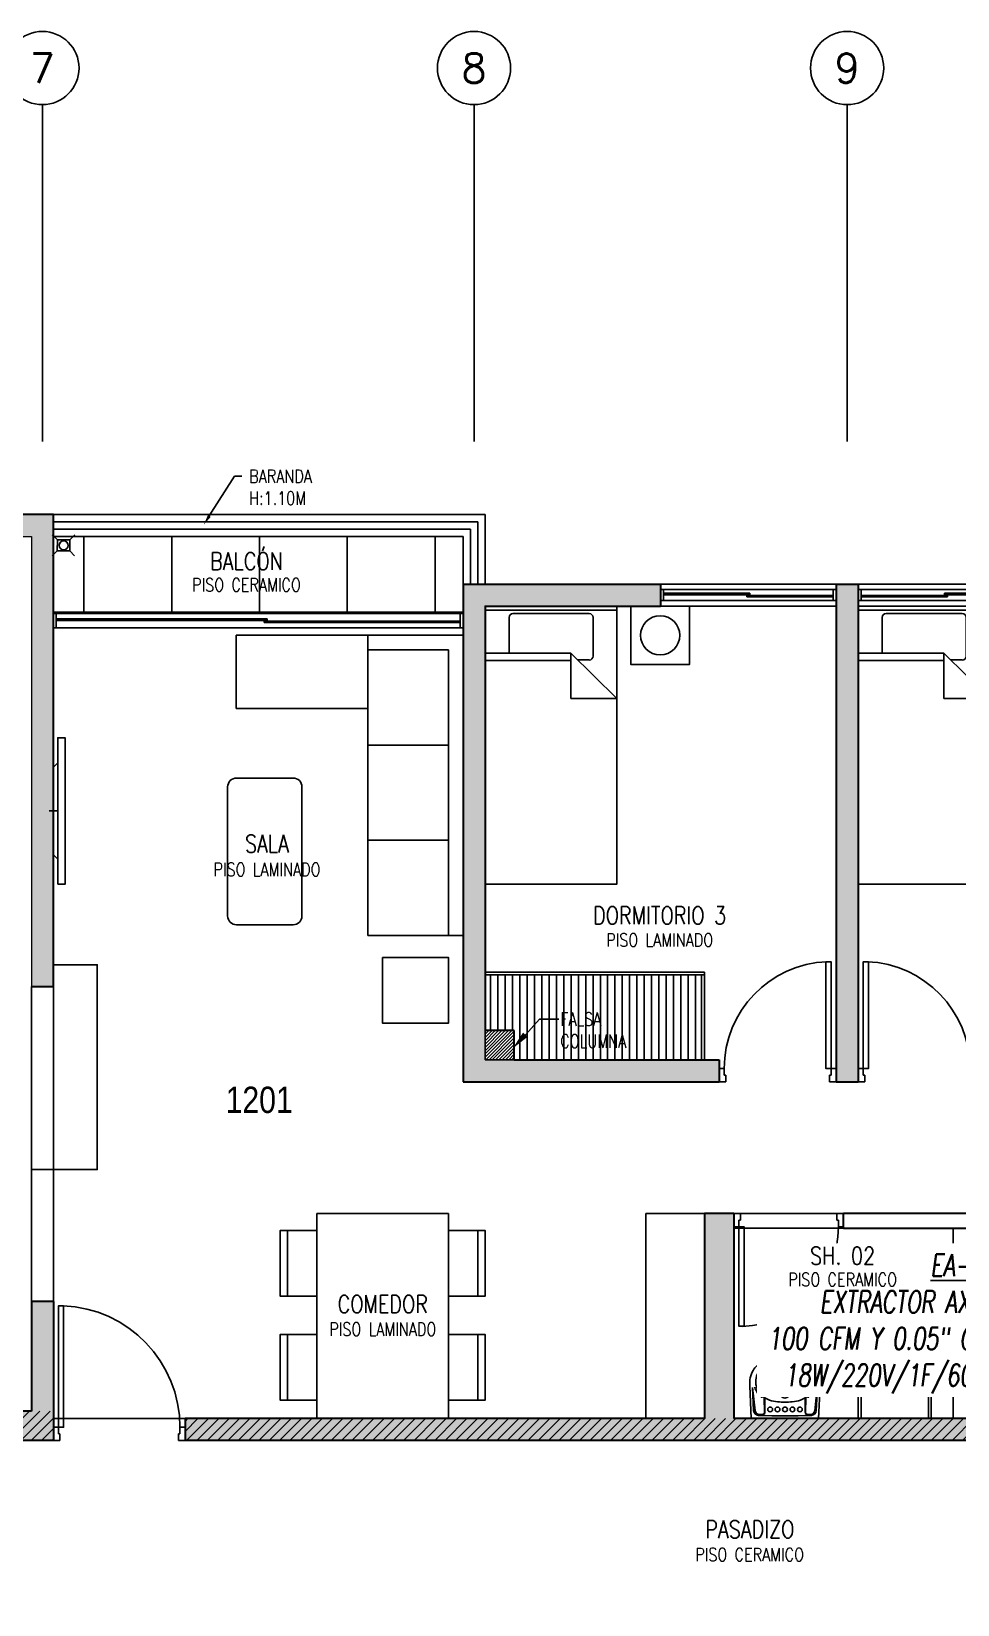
# Model space of a CAD drawing. Header units: millimetres. Extents: x 98 to 155, y -181 to 127.
# Drawn here: x 113.64 to 119.97, y -27 to -16.26 of the extents above; entities that cross this region are included whole.
import ezdxf
from ezdxf import colors
from ezdxf.entities.mleader import LeaderData, LeaderLine
from ezdxf.enums import TextEntityAlignment as Align
from ezdxf.math import Vec2, Vec3

# ---------------------------------------------------------------- set-up
doc = ezdxf.new("R2010")
doc.units = ezdxf.units.MM
doc.header["$LTSCALE"] = 15
for name, pattern in [('HIDDEN2', [0.1875, 0.125, -0.0625]), ('PHANTOM', [63.5, 31.75, -6.35, 6.35, -6.35, 6.35, -6.35]), ('PHANTOM2', [1.25, 0.625, -0.125, 0.125, -0.125, 0.125, -0.125]), ('X-REF_DP_Arquitectura$0$HIDDEN', [0.375, 0.25, -0.125])]:
    doc.linetypes.add(name, pattern=pattern)
doc.layers.get('0').update_dxf_attribs({"color": 250})
for name, color, linetype in [('A-BARANDAS', 250, 'Continuous'), ('A-EJES', 250, 'PHANTOM'), ('A-HATCH', 250, 'Continuous'), ('A-MOBILIARIO', 250, 'Continuous'), ('A-MURO BAJO', 250, 'Continuous'), ('A-NUMERACIONDEP', 251, 'Continuous'), ('A-PROYECCIONES INT.', 250, 'HIDDEN2'), ('A-SANITARIOS', 250, 'Continuous'), ('A-TEXTO-ACABADO PISO', 250, 'Continuous'), ('A_30_DispositivosSanit', 250, 'Continuous'), ('A_50_TextoAmbiente', 252, 'Continuous'), ('A_50_TextoIndicaciones', 250, 'Continuous'), ('A_50_Vigas', 250, 'X-REF_DP_Arquitectura$0$HIDDEN'), ('A_60_HatchEstructuras', 250, 'Continuous'), ('DLP_MOBILIARIO FIJO', 250, 'Continuous'), ('L6 Linea fina', 141, 'Continuous'), ('MURO CF 60', 250, 'Continuous')]:
    doc.layers.add(name, color=color, linetype=linetype)
doc.layers.add('A-MUROS', color=252, linetype='Continuous', lineweight=30)
doc.layers.add('A_20_Estructuras', color=250, linetype='Continuous', lineweight=18)
doc.styles.add('JNV ING', font='romans.shx', dxfattribs={"width": 0.7, "oblique": 8, "height": 0.15})
doc.styles.add('R80', font='ARIALN.TTF', dxfattribs={"height": 2.03})
doc.styles.add('ROMANS', font='romans.shx', dxfattribs={"width": 0.8})
doc.styles.add('TXT_COTAS', font='romans.shx', dxfattribs={"width": 0.8})
pattern_1 = [(45, (128.671876, -2.083635), (-0.03535534, 0.03535534), [])]

# ---------------------------------------------------------------- blocks, each defined once
blk = doc.blocks.new('EF-P112')
at = {"layer": 'A_60_HatchEstructuras'}
h = blk.add_hatch(color=256, dxfattribs=at)
h.dxf.hatch_style = 1
h.paths.add_polyline_path([(-36.55, -5.375), (-36.7, -5.375), (-36.7, -6.125), (-38.2, -6.125), (-38.2, -0.06), (-38.35, -0.06), (-38.35, -5.25), (-40, -5.25), (-40, -5.95), (-39.85, -5.95), (-39.85, -5.45), (-38.35, -5.45), (-38.35, -6.325), (-36.55, -6.325)])
h.paths.add_polyline_path([(-36.55, 0), (-36.85, 0), (-36.85, -0.15), (-36.7, -0.15), (-36.7, -3.225), (-36.55, -3.225)])
h.paths.add_polyline_path([(-39.85, -0.15), (-39.7, -0.15), (-39.7, 0), (-40, 0), (-40, -3.5), (-39.85, -3.5)])
h = blk.add_hatch(color=256, dxfattribs=at)
h.dxf.hatch_style = 1
h.paths.add_polyline_path([(-33.6, -0.625), (-32.4, -0.625), (-32.4, -0.475), (-33.75, -0.475), (-33.75, -3.875), (-32, -3.875), (-32, -3.725), (-33.6, -3.725)])
h.paths.add_polyline_path([(-31.05, -0.475), (-31.2, -0.475), (-31.2, -3.875), (-31.05, -3.875)])
h.paths.add_polyline_path([(-28.5, -0.475), (-29.85, -0.475), (-29.85, -0.625), (-28.65, -0.625), (-28.65, -3.725), (-30.25, -3.725), (-30.25, -3.875), (-28.5, -3.875)])
h = blk.add_hatch(color=256, dxfattribs=at)
h.dxf.hatch_style = 1
h.paths.add_polyline_path([(-26.25, -4.925), (-25.825, -4.925), (-25.825, -4.775), (-28.1, -4.775), (-28.1, -4.925), (-26.45, -4.925), (-26.45, -6.175), (-28.85, -6.175), (-28.85, -4.775), (-29, -4.775), (-29, -6.175), (-31.9, -6.175), (-31.9, -4.775), (-32.1, -4.775), (-32.1, -6.175), (-35.65, -6.175), (-35.65, -6.325), (-26.25, -6.325)])
h.paths.add_polyline_path([(-25.65, -7.525), (-35.65, -7.525), (-35.65, -7.675), (-32.1, -7.675), (-32.1, -9.075), (-31.9, -9.075), (-31.9, -7.675), (-28.55, -7.675), (-28.55, -9.075), (-28.4, -9.075), (-28.4, -7.675), (-25.85, -7.675), (-25.85, -8.925), (-27.65, -8.925), (-27.65, -9.075), (-25.65, -9.075)])
at = {"layer": 'A_20_Estructuras'}
for points in [[(-36.55, -5.375), (-36.7, -5.375), (-36.7, -6.125), (-38.2, -6.125), (-38.2, -0.06), (-38.35, -0.06), (-38.35, -5.25), (-40, -5.25), (-40, -5.95), (-39.85, -5.95), (-39.85, -5.45), (-38.35, -5.45), (-38.35, -6.325), (-36.55, -6.325)], [(-36.55, 0), (-36.85, 0), (-36.85, -0.15), (-36.7, -0.15), (-36.7, -3.225), (-36.55, -3.225)], [(-33.6, -0.625), (-32.4, -0.625), (-32.4, -0.475), (-33.75, -0.475), (-33.75, -3.875), (-32, -3.875), (-32, -3.725), (-33.6, -3.725)], [(-31.05, -0.475), (-31.2, -0.475), (-31.2, -3.875), (-31.05, -3.875)], [(-26.25, -4.925), (-25.825, -4.925), (-25.825, -4.775), (-28.1, -4.775), (-28.1, -4.925), (-26.45, -4.925), (-26.45, -6.175), (-28.85, -6.175), (-28.85, -4.775), (-29, -4.775), (-29, -6.175), (-31.9, -6.175), (-31.9, -4.775), (-32.1, -4.775), (-32.1, -6.175), (-35.65, -6.175), (-35.65, -6.325), (-26.25, -6.325)]]:
    blk.add_lwpolyline(points, close=True, dxfattribs=at)
at = {"layer": 'A_50_Vigas'}
for p, q in [((-32.4, -0.475), (-31.2, -0.475)), ((-31.05, -0.475), (-29.85, -0.475))]:
    blk.add_line(p, q, dxfattribs=at)
for points in [[(-33.6, -0.475), (-33.6, 0), (-36.55, 0)], [(-36.7, -5.375), (-36.7, -3.225)], [(-36.55, -5.375), (-36.55, -3.225)], [(-35.65, -6.175), (-36.55, -6.175)]]:
    blk.add_lwpolyline(points, dxfattribs=at)
blk = doc.blocks.new('1 PLAZA')
for p, q in [((-0.286, -0.322), (-0.286, -0.078)), ((-0.259, -0.051), (0.262, -0.051)), ((0.289, -0.078), (0.289, -0.342)), ((-0.45, -0.322), (0.136, -0.322)), ((0.45, -0.632), (0.136, -0.322)), ((0.136, -0.322), (0.136, -0.632)), ((0.136, -0.371), (-0.45, -0.371)), ((0.262, -0.368), (0.183, -0.368)), ((0.136, -0.632), (0.45, -0.632))]:
    blk.add_line(p, q)
at = {"extrusion": (4.49068e-08, -3.60286e-08, 1), "elevation": 0}
blk.add_lwpolyline([(-0.45, -0.029), (0.45, -0.029), (0.45, 0), (-0.45, 0)], close=True, dxfattribs=at)
blk.add_lwpolyline([(-0.45, -1.9), (-0.45, -0.029), (0.45, -0.029), (0.45, -1.9)], close=True)
for centre, start, end in [((-0.259, -0.078), 90, 180), ((0.262, -0.078), 0, 90), ((0.262, -0.342), 270, 0)]:
    blk.add_arc(centre, 0.0267, start, end)
blk = doc.blocks.new('SIFON JET_PLANTA')
for p, q in [((-0.215, 0.218, 0), (-0.44, 0.19, 0)), ((-0.215, -0.23, 0), (-0.215, 0.23, 0)), ((-0.209, 0.244, 0), (-0.192, 0.227, 0)), ((-0.195, 0.25, 0), (0, 0.25, 0)), ((-0.195, -0.22, 0), (-0.195, 0.22, 0)), ((-0.185, 0.23, 0), (0, 0.23, 0)), ((0, 0.25, 0), (0, -0.25, 0)), ((-0.265, 0.072, 0), (-0.265, 0.103, 0)), ((-0.255, -0.056, 0), (-0.255, 0.056, 0)), ((-0.265, -0.103, 0), (-0.265, -0.072, 0)), ((-0.215, -0.218, 0), (-0.44, -0.19, 0)), ((-0.209, -0.244, 0), (-0.192, -0.227, 0)), ((0, -0.25, 0), (-0.195, -0.25, 0)), ((0, -0.23, 0), (-0.185, -0.23, 0))]:
    blk.add_line(p, q)
at = {"extrusion": (-2.64698e-23, 6.61744e-24, -1)}
for p, q in [((-0.432, 0.191, 0), (-0.215, 0.218, 0)), ((-0.215, 0.232, 0), (-0.214, 0.236, 0)), ((-0.215, 0.228, 0), (-0.215, 0.232, 0)), ((-0.215, 0.223, 0), (-0.215, 0.228, 0)), ((-0.215, 0.218, 0), (-0.215, 0.223, 0)), ((-0.214, 0.236, 0), (-0.213, 0.239, 0)), ((-0.213, 0.239, 0), (-0.211, 0.242, 0)), ((-0.211, 0.242, 0), (-0.209, 0.244, 0)), ((-0.209, 0.244, 0), (-0.208, 0.245, 0)), ((-0.208, 0.245, 0), (-0.205, 0.247, 0)), ((-0.205, 0.247, 0), (-0.201, 0.249, 0)), ((-0.201, 0.249, 0), (-0.195, 0.25, 0)), ((-0.195, 0.25, 0), (-0.195, 0.25, 0)), ((-0.195, 0.25, 0), (-0.161, 0.25, 0)), ((-0.161, 0.25, 0), (-0.097, 0.25, 0)), ((-0.097, 0.25, 0), (-0.032, 0.25, 0)), ((-0.032, 0.25, 0), (0, 0.25, 0)), ((0, 0.25, 0), (0, -0.25, 0)), ((-0.65, 0.102, 0), (-0.645, 0.108, 0)), ((-0.645, 0.108, 0), (-0.639, 0.115, 0)), ((-0.639, 0.115, 0), (-0.633, 0.121, 0)), ((-0.633, 0.121, 0), (-0.63, 0.123, 0)), ((-0.63, 0.123, 0), (-0.625, 0.128, 0)), ((-0.625, 0.128, 0), (-0.621, 0.131, 0)), ((-0.621, 0.131, 0), (-0.617, 0.134, 0)), ((-0.617, 0.134, 0), (-0.611, 0.139, 0)), ((-0.611, 0.139, 0), (-0.606, 0.142, 0)), ((-0.606, 0.142, 0), (-0.6, 0.146, 0)), ((-0.6, 0.146, 0), (-0.596, 0.148, 0)), ((-0.596, 0.148, 0), (-0.591, 0.152, 0)), ((-0.591, 0.152, 0), (-0.586, 0.154, 0)), ((-0.586, 0.154, 0), (-0.579, 0.158, 0)), ((-0.579, 0.158, 0), (-0.569, 0.163, 0)), ((-0.569, 0.163, 0), (-0.552, 0.17, 0)), ((-0.552, 0.17, 0), (-0.546, 0.172, 0)), ((-0.546, 0.172, 0), (-0.538, 0.175, 0)), ((-0.538, 0.175, 0), (-0.535, 0.176, 0)), ((-0.535, 0.176, 0), (-0.526, 0.178, 0)), ((-0.526, 0.178, 0), (-0.522, 0.18, 0)), ((-0.522, 0.18, 0), (-0.515, 0.181, 0)), ((-0.515, 0.181, 0), (-0.508, 0.183, 0)), ((-0.508, 0.183, 0), (-0.502, 0.184, 0)), ((-0.502, 0.184, 0), (-0.486, 0.187, 0)), ((-0.486, 0.187, 0), (-0.476, 0.188, 0)), ((-0.476, 0.188, 0), (-0.473, 0.188, 0)), ((-0.473, 0.188, 0), (-0.464, 0.189, 0)), ((-0.464, 0.189, 0), (-0.455, 0.19, 0)), ((-0.455, 0.19, 0), (-0.449, 0.19, 0)), ((-0.449, 0.19, 0), (-0.44, 0.19, 0)), ((-0.44, 0.19, 0), (-0.432, 0.191, 0)), ((-0.69, 0.01, 0), (-0.689, 0.014, 0)), ((-0.69, 0.004, 0), (-0.69, 0.01, 0)), ((-0.69, 0, 0), (-0.69, 0.004, 0)), ((-0.689, 0.019, 0), (-0.688, 0.024, 0)), ((-0.689, 0.014, 0), (-0.689, 0.019, 0)), ((-0.688, 0.024, 0), (-0.687, 0.028, 0)), ((-0.688, 0.024, 0), (-0.688, 0.024, 0)), ((-0.687, 0.031, 0), (-0.685, 0.036, 0)), ((-0.687, 0.028, 0), (-0.687, 0.031, 0)), ((-0.685, 0.036, 0), (-0.684, 0.042, 0)), ((-0.685, 0.036, 0), (-0.685, 0.036, 0)), ((-0.684, 0.042, 0), (-0.682, 0.048, 0)), ((-0.684, 0.042, 0), (-0.684, 0.042, 0)), ((-0.682, 0.048, 0), (-0.68, 0.052, 0)), ((-0.68, 0.052, 0), (-0.679, 0.055, 0)), ((-0.679, 0.055, 0), (-0.678, 0.058, 0)), ((-0.678, 0.058, 0), (-0.674, 0.066, 0)), ((-0.674, 0.066, 0), (-0.672, 0.07, 0)), ((-0.674, 0.066, 0), (-0.674, 0.066, 0)), ((-0.672, 0.07, 0), (-0.671, 0.073, 0)), ((-0.671, 0.073, 0), (-0.669, 0.076, 0)), ((-0.669, 0.076, 0), (-0.667, 0.078, 0)), ((-0.667, 0.078, 0), (-0.665, 0.082, 0)), ((-0.665, 0.082, 0), (-0.663, 0.085, 0)), ((-0.663, 0.085, 0), (-0.661, 0.088, 0)), ((-0.661, 0.088, 0), (-0.657, 0.094, 0)), ((-0.657, 0.094, 0), (-0.653, 0.098, 0)), ((-0.657, 0.094, 0), (-0.657, 0.094, 0)), ((-0.653, 0.098, 0), (-0.65, 0.102, 0)), ((-0.653, 0.098, 0), (-0.653, 0.098, 0)), ((-0.69, -0.007, 0), (-0.69, 0, 0)), ((-0.69, -0.011, 0), (-0.69, -0.007, 0)), ((-0.689, -0.016, 0), (-0.69, -0.011, 0)), ((-0.688, -0.023, 0), (-0.689, -0.016, 0)), ((-0.688, -0.026, 0), (-0.688, -0.023, 0)), ((-0.687, -0.03, 0), (-0.688, -0.026, 0)), ((-0.686, -0.032, 0), (-0.687, -0.03, 0)), ((-0.685, -0.036, 0), (-0.686, -0.032, 0)), ((-0.684, -0.042, 0), (-0.685, -0.036, 0)), ((-0.683, -0.046, 0), (-0.684, -0.042, 0)), ((-0.681, -0.049, 0), (-0.683, -0.046, 0)), ((-0.68, -0.052, 0), (-0.681, -0.049, 0)), ((-0.679, -0.055, 0), (-0.68, -0.052, 0)), ((-0.678, -0.058, 0), (-0.679, -0.055, 0)), ((-0.677, -0.06, 0), (-0.678, -0.058, 0)), ((-0.675, -0.064, 0), (-0.677, -0.06, 0)), ((-0.672, -0.07, 0), (-0.675, -0.064, 0)), ((-0.671, -0.073, 0), (-0.672, -0.07, 0)), ((-0.668, -0.077, 0), (-0.671, -0.073, 0)), ((-0.665, -0.083, 0), (-0.668, -0.077, 0)), ((-0.662, -0.086, 0), (-0.665, -0.083, 0)), ((-0.66, -0.09, 0), (-0.662, -0.086, 0)), ((-0.655, -0.096, 0), (-0.66, -0.09, 0)), ((-0.649, -0.103, 0), (-0.655, -0.096, 0)), ((-0.646, -0.107, 0), (-0.649, -0.103, 0)), ((-0.64, -0.114, 0), (-0.646, -0.107, 0)), ((-0.638, -0.116, 0), (-0.64, -0.114, 0)), ((-0.635, -0.119, 0), (-0.638, -0.116, 0)), ((-0.634, -0.12, 0), (-0.635, -0.119, 0)), ((-0.635, -0.119, 0), (-0.635, -0.119, 0)), ((-0.632, -0.122, 0), (-0.634, -0.12, 0)), ((-0.63, -0.123, 0), (-0.632, -0.122, 0)), ((-0.632, -0.122, 0), (-0.632, -0.122, 0)), ((-0.629, -0.124, 0), (-0.63, -0.123, 0)), ((-0.628, -0.125, 0), (-0.629, -0.124, 0)), ((-0.626, -0.127, 0), (-0.628, -0.125, 0)), ((-0.625, -0.128, 0), (-0.626, -0.127, 0)), ((-0.623, -0.129, 0), (-0.625, -0.128, 0)), ((-0.625, -0.128, 0), (-0.625, -0.128, 0)), ((-0.622, -0.13, 0), (-0.623, -0.129, 0)), ((-0.621, -0.131, 0), (-0.622, -0.13, 0)), ((-0.62, -0.132, 0), (-0.621, -0.131, 0)), ((-0.619, -0.132, 0), (-0.62, -0.132, 0)), ((-0.618, -0.133, 0), (-0.619, -0.132, 0)), ((-0.617, -0.134, 0), (-0.618, -0.133, 0)), ((-0.615, -0.135, 0), (-0.617, -0.134, 0)), ((-0.614, -0.136, 0), (-0.615, -0.135, 0)), ((-0.612, -0.138, 0), (-0.614, -0.136, 0)), ((-0.609, -0.14, 0), (-0.612, -0.138, 0)), ((-0.607, -0.141, 0), (-0.609, -0.14, 0)), ((-0.606, -0.142, 0), (-0.607, -0.141, 0)), ((-0.604, -0.143, 0), (-0.606, -0.142, 0)), ((-0.602, -0.145, 0), (-0.604, -0.143, 0)), ((-0.6, -0.146, 0), (-0.602, -0.145, 0)), ((-0.599, -0.147, 0), (-0.6, -0.146, 0)), ((-0.596, -0.148, 0), (-0.599, -0.147, 0)), ((-0.595, -0.149, 0), (-0.596, -0.148, 0)), ((-0.594, -0.15, 0), (-0.595, -0.149, 0)), ((-0.592, -0.151, 0), (-0.594, -0.15, 0)), ((-0.59, -0.152, 0), (-0.592, -0.151, 0)), ((-0.587, -0.154, 0), (-0.59, -0.152, 0)), ((-0.583, -0.156, 0), (-0.587, -0.154, 0)), ((-0.578, -0.159, 0), (-0.583, -0.156, 0)), ((-0.576, -0.16, 0), (-0.578, -0.159, 0)), ((-0.574, -0.161, 0), (-0.576, -0.16, 0)), ((-0.57, -0.163, 0), (-0.574, -0.161, 0)), ((-0.568, -0.164, 0), (-0.57, -0.163, 0)), ((-0.566, -0.164, 0), (-0.568, -0.164, 0)), ((-0.564, -0.165, 0), (-0.566, -0.164, 0)), ((-0.561, -0.166, 0), (-0.564, -0.165, 0)), ((-0.56, -0.167, 0), (-0.561, -0.166, 0)), ((-0.557, -0.168, 0), (-0.56, -0.167, 0)), ((-0.554, -0.169, 0), (-0.557, -0.168, 0)), ((-0.551, -0.171, 0), (-0.554, -0.169, 0)), ((-0.549, -0.171, 0), (-0.551, -0.171, 0)), ((-0.546, -0.172, 0), (-0.549, -0.171, 0)), ((-0.545, -0.173, 0), (-0.546, -0.172, 0)), ((-0.543, -0.173, 0), (-0.545, -0.173, 0)), ((-0.541, -0.174, 0), (-0.543, -0.173, 0)), ((-0.538, -0.175, 0), (-0.541, -0.174, 0)), ((-0.535, -0.176, 0), (-0.538, -0.175, 0)), ((-0.538, -0.175, 0), (-0.538, -0.175, 0)), ((-0.532, -0.177, 0), (-0.535, -0.176, 0)), ((-0.53, -0.178, 0), (-0.532, -0.177, 0)), ((-0.527, -0.178, 0), (-0.53, -0.178, 0)), ((-0.524, -0.179, 0), (-0.527, -0.178, 0)), ((-0.527, -0.178, 0), (-0.527, -0.178, 0)), ((-0.522, -0.18, 0), (-0.524, -0.179, 0)), ((-0.518, -0.181, 0), (-0.522, -0.18, 0)), ((-0.515, -0.181, 0), (-0.518, -0.181, 0)), ((-0.512, -0.182, 0), (-0.515, -0.181, 0)), ((-0.509, -0.183, 0), (-0.512, -0.182, 0)), ((-0.507, -0.183, 0), (-0.509, -0.183, 0)), ((-0.502, -0.184, 0), (-0.507, -0.183, 0)), ((-0.497, -0.185, 0), (-0.502, -0.184, 0)), ((-0.495, -0.185, 0), (-0.497, -0.185, 0)), ((-0.497, -0.185, 0), (-0.497, -0.185, 0)), ((-0.494, -0.186, 0), (-0.495, -0.185, 0)), ((-0.492, -0.186, 0), (-0.494, -0.186, 0)), ((-0.488, -0.186, 0), (-0.492, -0.186, 0)), ((-0.486, -0.187, 0), (-0.488, -0.186, 0)), ((-0.482, -0.187, 0), (-0.486, -0.187, 0)), ((-0.481, -0.187, 0), (-0.482, -0.187, 0)), ((-0.478, -0.188, 0), (-0.481, -0.187, 0)), ((-0.476, -0.188, 0), (-0.478, -0.188, 0)), ((-0.473, -0.188, 0), (-0.476, -0.188, 0)), ((-0.469, -0.189, 0), (-0.473, -0.188, 0)), ((-0.465, -0.189, 0), (-0.469, -0.189, 0)), ((-0.464, -0.189, 0), (-0.465, -0.189, 0)), ((-0.465, -0.189, 0), (-0.465, -0.189, 0)), ((-0.462, -0.189, 0), (-0.464, -0.189, 0)), ((-0.459, -0.189, 0), (-0.462, -0.189, 0)), ((-0.457, -0.19, 0), (-0.459, -0.189, 0)), ((-0.455, -0.19, 0), (-0.457, -0.19, 0)), ((-0.452, -0.19, 0), (-0.455, -0.19, 0)), ((-0.449, -0.19, 0), (-0.452, -0.19, 0)), ((-0.447, -0.19, 0), (-0.449, -0.19, 0)), ((-0.443, -0.19, 0), (-0.447, -0.19, 0)), ((-0.44, -0.19, 0), (-0.443, -0.19, 0)), ((-0.215, -0.218, 0), (-0.44, -0.19, 0)), ((-0.215, -0.227, 0), (-0.215, -0.218, 0)), ((-0.215, -0.23, 0), (-0.215, -0.227, 0)), ((-0.215, -0.233, 0), (-0.215, -0.23, 0)), ((-0.214, -0.237, 0), (-0.215, -0.233, 0)), ((-0.213, -0.239, 0), (-0.214, -0.237, 0)), ((-0.214, -0.237, 0), (-0.214, -0.237, 0)), ((-0.211, -0.242, 0), (-0.213, -0.239, 0)), ((-0.213, -0.239, 0), (-0.213, -0.239, 0)), ((-0.209, -0.244, 0), (-0.211, -0.242, 0)), ((-0.211, -0.242, 0), (-0.211, -0.242, 0)), ((-0.211, -0.242, 0), (-0.211, -0.242, 0)), ((-0.207, -0.246, 0), (-0.209, -0.244, 0)), ((-0.209, -0.244, 0), (-0.209, -0.244, 0)), ((-0.209, -0.244, 0), (-0.209, -0.244, 0)), ((-0.203, -0.248, 0), (-0.207, -0.246, 0)), ((-0.207, -0.246, 0), (-0.207, -0.246, 0)), ((-0.2, -0.249, 0), (-0.203, -0.248, 0)), ((-0.203, -0.248, 0), (-0.203, -0.248, 0)), ((-0.195, -0.25, 0), (-0.2, -0.249, 0)), ((0, -0.25, 0), (-0.195, -0.25, 0))]:
    blk.add_line(p, q, dxfattribs=at)
at = {"elevation": 0}
for points in [[(-0.265, 0.103, 0.0362), (-0.284, 0.12, 0.08725), (-0.353, 0.156, 0.077598), (-0.44, 0.17, 0.077598), (-0.527, 0.156, 0.08725), (-0.596, 0.12, 0.105601), (-0.644, 0.063, 0.12364), (-0.66, 0, 0.12364), (-0.644, -0.063, 0.105601), (-0.596, -0.12, 0.08725), (-0.527, -0.156, 0.077598), (-0.44, -0.17, 0.077598)], [(-0.255, 0.056, 0.100268), (-0.297, 0.104, 0.08725), (-0.36, 0.137, 0.077598), (-0.44, 0.15, 0.077598), (-0.52, 0.137, 0.08725), (-0.583, 0.104, 0.105601), (-0.627, 0.053, 0.12364), (-0.64, 0, 0.12364), (-0.627, -0.053, 0.105601), (-0.583, -0.104, 0.08725), (-0.52, -0.137, 0.077598), (-0.44, -0.15, 0.077598)], [(-0.44, -0.15, 0.077598), (-0.36, -0.137, 0.08725), (-0.297, -0.104, 0.100268), (-0.255, -0.056, 0.12364)], [(-0.44, -0.17, 0.077598), (-0.353, -0.156, 0.08725), (-0.284, -0.12, 0.0362), (-0.265, -0.103, 0.12364)]]:
    blk.add_lwpolyline(points, format="xyb", dxfattribs=at)
for centre, radius, start, end in [((-0.195, 0.23, 0), 0.02, 90, 180), ((-0.185, 0.22, 0), 0.01, 90, 180), ((-0.494, -0.027, 0), 0.203, 127.2348, 151.4088), ((-0.461, -0.07, 0), 0.257, 107.4741, 127.2348), ((-0.44, -0.138, 0), 0.328, 90, 107.4741), ((-0.544, 0, 0), 0.146, 151.4088, 180), ((-0.544, 0, 0), 0.146, 180, 208.5912), ((-0.494, 0.027, 0), 0.203, 208.5912, 232.7652), ((-0.461, 0.07, 0), 0.257, 232.7652, 252.5259), ((-0.44, 0.138, 0), 0.328, 252.5259, 270), ((-0.195, -0.23, 0), 0.02, 180, 270), ((-0.185, -0.22, 0), 0.01, 180, 270)]:
    blk.add_arc(centre, radius, start, end)
blk = doc.blocks.new('A$C72FD42DB')
for p, q in [((0.325, 1.4, 0), (1.225, 1.4, 0)), ((0.325, 0), (0.325, 1.4, 0)), ((1.225, 0), (1.225, 1.4, 0)), ((0.325, 0), (1.225, 0))]:
    blk.add_line(p, q)
for points in [[(0.325, 1.285), (0.075, 1.285), (0.075, 0.835), (0.325, 0.835)], [(0.125, 1.285), (0.125, 0.835)], [(1.225, 1.285), (1.475, 1.285), (1.475, 0.835), (1.225, 0.835)], [(1.425, 1.285), (1.425, 0.835)], [(0.325, 0.125), (0.075, 0.125), (0.075, 0.575), (0.325, 0.575)], [(0.125, 0.125), (0.125, 0.575)], [(1.225, 0.125), (1.475, 0.125), (1.475, 0.575), (1.225, 0.575)], [(1.425, 0.125), (1.425, 0.575)]]:
    blk.add_lwpolyline(points)
blk = doc.blocks.new('A$C4BFA03A9')
for points in [[(0.06, -0.5), (0.11, -0.5), (0.11, 0.5), (0.06, 0.5)], [(0.03, -0.3), (0.06, -0.33), (0.06, 0.33), (0.03, 0.3)]]:
    blk.add_lwpolyline(points, close=True)
at = {"layer": 'A-PROYECCIONES INT.', "ltscale": 0.15}
blk.add_line((0.06, 0), (0, 0), dxfattribs=at)
blk = doc.blocks.new('VELADOR')
blk.add_lwpolyline([(0, 0.4), (0, 0), (0.4, 0), (0.4, 0.4)], close=True)
blk.add_circle((0.2, 0.2), 0.134)
blk = doc.blocks.new('*U144')
for p, q in [((0.01, 0.755), (0.01, 0.8)), ((0.055, 0.755), (0.01, 0.755)), ((0.1, 0.765), (0.055, 0.765)), ((0.055, 0.755), (0.055, 0.765)), ((0.1, 0.765), (0.1, 0.8)), ((0.055, 0.045), (0.01, 0.045)), ((0.01, 0.045), (0.01, 0)), ((0.055, 0.045), (0.055, 0.035)), ((0.1, 0.035), (0.055, 0.035)), ((0.1, 0.035), (0.1, 0))]:
    blk.add_line(p, q)
blk.add_lwpolyline([(0.83, 0.07), (0.83, 0.035), (0.1, 0.035), (0.1, 0.07)], close=True)
at = {"linetype": 'HIDDEN2'}
blk.add_arc((0.1, 0.034), 0.731, 2.2301, 89.9672, dxfattribs=at)
blk = doc.blocks.new('VP.120')
at = {"layer": 'A-MURO BAJO'}
for p, q in [((0, 0), (1.2, 0)), ((0, -0.15), (1.2, -0.15))]:
    blk.add_line(p, q, dxfattribs=at)
at = {"layer": 'DLP_MOBILIARIO FIJO', "color": 251}
for p, q in [((0.02, -0.038), (1.18, -0.038)), ((1.18, -0.113), (0.02, -0.113))]:
    blk.add_line(p, q, dxfattribs=at)
at = {"layer": 'DLP_MOBILIARIO FIJO', "color": 6}
for points in [[(0, -0.113), (0.02, -0.113), (0.02, -0.038), (0, -0.038)], [(1.2, -0.113), (1.18, -0.113), (1.18, -0.038), (1.2, -0.038)]]:
    blk.add_lwpolyline(points, close=True, dxfattribs=at)
at = {"layer": 'DLP_MOBILIARIO FIJO', "elevation": 0}
for points in [[(0.61, -0.063), (0.02, -0.063), (0.02, -0.073), (0.61, -0.073)], [(0.59, -0.088), (1.18, -0.088), (1.18, -0.078), (0.59, -0.078)]]:
    blk.add_lwpolyline(points, close=True, dxfattribs=at)
blk = doc.blocks.new('*U146')
for p, q in [((0.01, 0.705), (0.01, 0.75)), ((0.055, 0.705), (0.01, 0.705)), ((0.1, 0.715), (0.055, 0.715)), ((0.055, 0.705), (0.055, 0.715)), ((0.1, 0.715), (0.1, 0.75)), ((0.055, 0.045), (0.01, 0.045)), ((0.01, 0.045), (0.01, 0)), ((0.055, 0.045), (0.055, 0.035)), ((0.1, 0.035), (0.055, 0.035)), ((0.1, 0.035), (0.1, 0))]:
    blk.add_line(p, q)
blk.add_lwpolyline([(0.78, 0.07), (0.78, 0.035), (0.1, 0.035), (0.1, 0.07)], close=True)
at = {"linetype": 'HIDDEN2'}
blk.add_arc((0.1, 0.034), 0.681, 2.2301, 89.9672, dxfattribs=at)
blk = doc.blocks.new('BOWL-ITALGRIF_VARADERO_01')
for p, q in [((-0.203, -0.197), (-0.221, -0.038)), ((0.203, -0.197), (0.221, -0.038)), ((-0.14, -0.208), (-0.142, -0.108)), ((-0.137, -0.205), (-0.137, -0.112)), ((0.138, -0.205), (0.138, -0.112)), ((0.14, -0.208), (0.142, -0.108)), ((-0.175, -0.222), (-0.154, -0.222)), ((0.175, -0.222), (0.154, -0.222))]:
    blk.add_line(p, q)
for points in [[(-0.092, 0.159, -0.02989), (-0.046, 0.165, -0.007822), (0.046, 0.165, -0.02989), (0.092, 0.159, -0.091737), (0.16, 0.134, -0.112496), (0.218, 0.079, -0.147885), (0.24, -0.026), (0.23, -0.25), (-0.23, -0.25), (-0.24, -0.026, -0.147885), (-0.218, 0.079, -0.112496), (-0.16, 0.134, -0.091737)], [(-0.05, -0.136, -0.062677), (-0.105, -0.125, -0.110639), (-0.158, -0.091, -0.120976), (-0.195, -0.034, -0.061198), (-0.2, 0, -0.21707), (-0.159, 0.092, -0.174983), (-0.055, 0.13, -0.010618), (0, 0.131, -0.010618), (0.055, 0.13, -0.174983), (0.159, 0.092, -0.21707), (0.2, 0, -0.061198), (0.195, -0.034, -0.120976), (0.158, -0.091, -0.110639), (0.105, -0.125, -0.062677), (0.05, -0.136, -0.017583), (0, -0.138, -0.017583)]]:
    blk.add_lwpolyline(points, format="xyb", close=True)
for points in [[(-0.222, -0.038), (-0.214, -0.195, 0.390823), (-0.181, -0.229, 0.017524), (0.181, -0.229, 0.390823), (0.214, -0.195), (0.222, -0.038)], [(-0.207, -0.035, 0.005), (-0.206, -0.038, 0.121292), (-0.166, -0.1, 0.007977), (-0.162, -0.103)], [(0.207, -0.035, -0.005), (0.206, -0.038, -0.121292), (0.166, -0.1, -0.007977), (0.162, -0.103)]]:
    blk.add_lwpolyline(points, format="xyb")
for centre, radius in [((0, -0.075), 0.035), ((0, -0.075), 0.0215), ((-0.101, -0.188), 0.0165), ((-0.051, -0.188), 0.0165), ((0, -0.188), 0.0165), ((0.051, -0.188), 0.0165), ((0.102, -0.188), 0.0165)]:
    blk.add_circle(centre, radius)
for centre, radius, start, end in [((-0.158, -0.099), 0.006, 226.6431, 46.6431), ((-0.14, -0.108), 0.002, 54.3619, 181.1374), ((0.14, -0.108), 0.002, 358.8626, 125.6381), ((0.158, -0.099), 0.006, 133.3569, 313.3569), ((-0.175, -0.194), 0.028, 186.3111, 270), ((-0.154, -0.205), 0.017, 270, 0), ((-0.154, -0.208), 0.014, 270, 1.1374), ((-0.135, -0.112), 0.002, 56.7109, 180), ((0.105, -0.125), 9.094947017729287e-16, 0, 217.6714), ((0.136, -0.112), 0.002, 0, 123.2891), ((0.155, -0.205), 0.017, 180, 270), ((0.154, -0.208), 0.014, 178.8626, 270), ((0.175, -0.194), 0.028, 270, 353.6889)]:
    blk.add_arc(centre, radius, start, end)
blk = doc.blocks.new('*U145')
for p, q in [((0.01, 0.855), (0.01, 0.9)), ((0.1, 0.865), (0.055, 0.865)), ((0.055, 0.855), (0.055, 0.865)), ((0.1, 0.865), (0.1, 0.9)), ((0.055, 0.855), (0.01, 0.855)), ((0.055, 0.045), (0.01, 0.045)), ((0.01, 0.045), (0.01, 0)), ((0.055, 0.045), (0.055, 0.035)), ((0.1, 0.035), (0.055, 0.035)), ((0.1, 0.035), (0.1, 0))]:
    blk.add_line(p, q)
blk.add_lwpolyline([(0.93, 0.07), (0.93, 0.035), (0.1, 0.035), (0.1, 0.07)], close=True)
at = {"linetype": 'HIDDEN2'}
blk.add_arc((0.1, 0.034), 0.831, 2.2301, 89.9672, dxfattribs=at)
blk = doc.blocks.new('SOFA SEC')
for p, q in [((0, 0.65), (0.1, 0.65)), ((0.1, 0.65), (0.1, 0.1)), ((0.5, 0.65), (0.1, 0.65)), ((0.75, 0.65), (0.75, 0.1)), ((1.4, 0.65), (1.4, 0.1)), ((0.1, 0.1), (2.05, 0.1))]:
    blk.add_line(p, q)
blk.add_lwpolyline([(0.5, 1.55), (0.5, 0.65), (2.05, 0.65), (2.05, 0), (0, 0), (0, 1.55)], close=True)
blk = doc.blocks.new('MESA CENTRO')
for p, q in [((-0.194, 0), (0.194, 0)), ((-0.254, -0.942), (-0.254, -0.06)), ((0.254, -0.06), (0.254, -0.942)), ((0.194, -1.002), (-0.194, -1.002))]:
    blk.add_line(p, q)
for centre, start, end in [((-0.194, -0.06), 90, 180), ((0.194, -0.06), 0, 90), ((-0.194, -0.942), 180, 270), ((0.194, -0.942), 270, 0)]:
    blk.add_arc(centre, 0.06, start, end)
blk = doc.blocks.new('DPTO 75.2')
at = {"layer": 'A-HATCH'}
h = blk.add_hatch(dxfattribs=at)
h.set_pattern_fill('_USER', color=256, scale=0.6, double=1, pattern_type=0)
h.set_pattern_definition([(0, (-1e-06, 6.175), (0, 0.6), []), (90, (-1e-06, 6.175), (-0.6, 4e-17), [])])
h.paths.add_polyline_path([(0, 6.175), (0, 5.65), (2.8, 5.65), (2.8, 6.175)])
h = blk.add_hatch(dxfattribs=at)
h.set_pattern_fill('ANSI31', color=256, scale=0.005)
h.set_pattern_definition([(45, (8.629694, -43.236664), (-0.01122532, 0.01122532), [])])
h.paths.add_polyline_path([(2.95, 2.8), (3.15, 2.8), (3.15, 2.6), (2.95, 2.6)])
at = {"layer": 'DLP_MOBILIARIO FIJO'}
h = blk.add_hatch(dxfattribs=at)
h.set_pattern_fill('_USER', color=256, scale=0.05, angle=270, pattern_type=0)
h.set_pattern_definition([(270, (4.43, 3.179993), (0.05, -9e-18), [])])
h.paths.add_polyline_path([(2.95, 3.18), (2.95, 2.8), (3.15, 2.8), (3.15, 2.6), (4.43, 2.6), (4.43, 3.18)])
at = {"layer": 'A-BARANDAS', "elevation": 0}
for points in [[(0, 6.275), (2.9, 6.275), (2.9, 5.85)], [(0, 6.225), (2.85, 6.225), (2.85, 5.85)]]:
    blk.add_lwpolyline(points, dxfattribs=at)
at = {"layer": 'A-MOBILIARIO', "elevation": 0}
blk.add_lwpolyline([(2.25, 3.3), (2.25, 2.85), (2.7, 2.85), (2.7, 3.3)], close=True, dxfattribs=at)
at = {"layer": 'A-MURO BAJO'}
for p, q in [((2.95, 6.325, 0), (2.95, 5.85, 0)), ((0.02, 5.65, 0), (2.78, 5.65, 0)), ((2.78, 5.55, 0), (0.02, 5.55, 0)), ((6.15, 0.15, 0), (6.15, 1.45, 0))]:
    blk.add_line(p, q, dxfattribs=at)
at = {"layer": 'A-MURO BAJO', "elevation": 0}
for points in [[(0, 6.325), (2.95, 6.325)], [(0, 6.175), (2.8, 6.175), (2.8, 5.85)], [(0, 3.25), (0.3, 3.25), (0.3, 1.85), (-0.15, 1.85), (-0.15, 3.1), (0, 3.1), (0, 3.2)]]:
    blk.add_lwpolyline(points, dxfattribs=at)
blk.add_lwpolyline([(4.45, 1.55), (4.05, 1.55), (4.05, 0.15), (4.45, 0.15)], close=True, dxfattribs=at)
at = {"layer": 'A-MUROS'}
for p, q in [((0, 6.325, 0), (-0.3, 6.325, 0)), ((0, 3.1, 0), (0, 6.325, 0)), ((2.8, 5.85, 0), (2.8, 2.45, 0)), ((2.8, 5.85, 0), (4.15, 5.85, 0)), ((4.15, 5.85, 0), (4.15, 5.7, 0)), ((5.35, 5.85, 0), (5.35, 2.45, 0)), ((5.35, 5.85, 0), (5.5, 5.85, 0)), ((5.5, 5.85, 0), (5.5, 2.45, 0)), ((2.95, 5.7, 0), (2.95, 2.8, 0)), ((2.95, 5.7, 0), (4.15, 5.7, 0)), ((-0.15, 3.1, 0), (0, 3.1, 0)), ((3.15, 2.8, 0), (2.95, 2.8, 0)), ((3.15, 2.6, 0), (3.15, 2.8, 0)), ((3.15, 2.6, 0), (4.55, 2.6, 0)), ((4.55, 2.6, 0), (4.55, 2.45, 0)), ((2.8, 2.45, 0), (4.55, 2.45, 0)), ((5.35, 2.45, 0), (5.5, 2.45, 0)), ((4.65, 1.55, 0), (4.45, 1.55, 0)), ((4.45, 1.55, 0), (4.45, 0.15, 0)), ((4.65, 1.55, 0), (4.65, 0.15, 0)), ((7.15, 1.55, 0), (5.4, 1.55, 0)), ((5.4, 1.45, 0), (5.4, 1.55, 0)), ((5.4, 1.45, 0), (7.05, 1.45, 0)), ((0, 0.95, 0), (-0.15, 0.95, 0)), ((-0.15, 0.95, 0), (-0.15, 0.2, 0)), ((0, 0.95, 0), (0, 0, 0)), ((-0.15, 0.2, 0), (-1.65, 0.2, 0)), ((4.45, 0.15, 0), (0.9, 0.15, 0)), ((0.9, 0.15, 0), (0.9, 0, 0)), ((7.05, 0.15, 0), (4.65, 0.15, 0)), ((0, 0, 0), (-1.8, 0, 0)), ((10.3, 0, 0), (0.9, 0, 0))]:
    blk.add_line(p, q, dxfattribs=at)
at = {"layer": 'A-PROYECCIONES INT.'}
for p, q in [((5.4, 1.55, 0), (4.65, 1.55, 0)), ((5.4, 1.45, 0), (4.65, 1.45, 0)), ((7.05, 0.55, 0), (4.65, 0.55, 0))]:
    blk.add_line(p, q, dxfattribs=at)
at = {"layer": 'DLP_MOBILIARIO FIJO', "elevation": 0}
for points in [[(0.02, 5.55), (0, 5.55), (0, 5.65), (0.02, 5.65)], [(1.46, 5.612), (0.02, 5.612), (0.02, 5.602), (1.46, 5.602)], [(1.44, 5.587), (2.78, 5.587), (2.78, 5.597), (1.44, 5.597)], [(2.8, 5.55), (2.78, 5.55), (2.78, 5.65), (2.8, 5.65)], [(4.45, 3.2), (4.45, 3.18), (2.95, 3.18), (2.95, 3.2)], [(2.95, 2.6), (4.43, 2.6), (4.43, 3.18), (2.95, 3.18)], [(4.43, 2.6), (4.45, 2.6), (4.45, 3.18), (4.43, 3.18)]]:
    blk.add_lwpolyline(points, close=True, dxfattribs=at)
blk.add_blockref('VP.120', (4.15, 5.85, 0))
at = {"xscale": -1}
blk.add_blockref('VP.120', (6.7, 5.85, 0), dxfattribs=at)
at = {"layer": 'A-MOBILIARIO', "extrusion": (-4.49068e-08, 3.60286e-08, 1)}
for name, p in [('1 PLAZA', (3.4, 5.7, 0)), ('VELADOR', (3.947, 5.3, 0)), ('1 PLAZA', (5.95, 5.7, 0))]:
    blk.add_blockref(name, p, dxfattribs=at)
at = {"layer": 'A-MOBILIARIO'}
for name, p, xscale, rotation in [('SOFA SEC', (2.8, 5.5, 0), -1, 90.00043285210194), ('MESA CENTRO', (1.445, 3.523, 0), -0.9999999999999881, 180.0000225791111), ('*U144', (5.5, 2.44, 0), -1.000000000000001, 270), ('*U145', (0, -0.01, 0), -1.000000000000001, 270)]:
    blk.add_blockref(name, p, dxfattribs=dict(at, xscale=xscale, rotation=rotation))
blk.add_blockref('A$C4BFA03A9', (-0.03, 4.3, 0), dxfattribs=at)
for name, p, rotation in [('*U144', (5.35, 2.44, 0), 90), ('*U146', (4.65, 1.56, 0), 270)]:
    blk.add_blockref(name, p, dxfattribs=dict(at, rotation=rotation))
at = {"layer": 'A-MOBILIARIO', "xscale": -1}
blk.add_blockref('A$C72FD42DB', (3.025, 0.15, 0), dxfattribs=at)
at = {"layer": 'A-SANITARIOS', "extrusion": (-4.49068e-08, -3.60286e-08, -1), "zscale": -1.000000000000023, "rotation": 270.0000013312232}
blk.add_blockref('SIFON JET_PLANTA', (-5.75, 0.15, 0), dxfattribs=at)
at = {"layer": 'A-SANITARIOS'}
blk.add_blockref('BOWL-ITALGRIF_VARADERO_01', (5, 0.4, 0), dxfattribs=at)
blk = doc.blocks.new('_Dot')
at = {"color": 0, "linetype": 'ByBlock', "lineweight": -2}
blk.add_line((-0.5, 0), (-1, 0), dxfattribs=at)
at = {"color": 0, "linetype": 'ByBlock', "const_width": 0.5}
blk.add_lwpolyline([(-0.25, 0, 1), (0.25, 0, 1)], format="xyb", close=True, dxfattribs=at)
blk = doc.blocks.new('Ejes_Torre C')
at = {"layer": 'A-EJES', "linetype": 'PHANTOM2'}
for points in [[(12.075, 16.65), (12.075, 14.35)], [(15.025, 16.65), (15.025, 14.35)], [(17.575, 16.65), (17.575, 14.35)]]:
    blk.add_lwpolyline(points, dxfattribs=at)
at = {"layer": 'A-EJES', "linetype": 'Continuous'}
for centre in [(12.075, 16.9), (15.025, 16.9), (17.575, 16.9)]:
    blk.add_circle(centre, 0.25, dxfattribs=at)
at = {"layer": 'A-EJES', "linetype": 'Continuous', "style": 'ROMANS'}
for s, p in [('7', (12.075, 16.9)), ('8', (15.025, 16.9)), ('9', (17.575, 16.9))]:
    blk.add_text(s, height=0.2, dxfattribs=at).set_placement(p, align=Align.MIDDLE_CENTER)
blk = doc.blocks.new('0-sumidero')
for p, q in [((-0.042, 0.038), (-0.076, 0.072)), ((0.043, 0.038), (-0.042, 0.038)), ((-0.042, 0.038), (-0.042, -0.037)), ((0.043, 0.038), (0.078, 0.072)), ((0.043, -0.037), (0.043, 0.038)), ((-0.042, -0.037), (-0.076, -0.071)), ((-0.042, -0.037), (0.043, -0.037)), ((0.043, -0.037), (0.078, -0.071))]:
    blk.add_line(p, q)
blk.add_circle((0, 0), 0.0303)
blk = doc.blocks.new('sum')
at = {"layer": 'A_30_DispositivosSanit', "rotation": 45.00000007321594}
blk.add_blockref('0-sumidero', (0, 0), dxfattribs=at)
blk = doc.blocks.new('Vent SSHH F1')
at = {"layer": 'L6 Linea fina'}
ml = blk.add_multileader_mtext('Standard', dxfattribs=at)
ml.set_content('{\\LEA-01}\\PEXTRACTOR AXIAL\\P100 CFM Y 0.05" C.A.\\P18W/220V/1F/60Hz', color=12, style='JNV ING')
ml.set_leader_properties(color=256, linetype='ByLayer', lineweight=-1)
ml.build(insert=Vec2(0, 0))
ml.multileader.update_dxf_attribs({"dogleg_length": 0.05, "arrow_head_size": 0.15})
ctx = ml.context
ctx.base_point, ctx.char_height, ctx.arrow_head_size, ctx.landing_gap_size, ctx.plane_origin = Vec3(13.664, -0.703, 0), 0.15, 0.15, 0.07, Vec3(16.071, -1.306, 0)
ctx.text_align_type = 2
notes = []
notes.append((ctx, [(0, (1, 1, 0), (15.628, -0.703, 0), (-1, 0), 0.05, [(0, [(16.075, -0.914, 0)], 0, [])])]))
ctx.mtext.insert, ctx.mtext.alignment, ctx.mtext.flow_direction = Vec3(15.508, -0.603, 0), 3, 5
ctx.mtext.has_bg_fill, ctx.mtext.bg_color, ctx.mtext.bg_scale_factor, ctx.mtext.bg_transparency, ctx.mtext.use_window_bg_color = 1, -1027028792, 1.5, 0, 1
for ctx, leaders in notes:
    for number, flags, end, landing, length, lines in leaders:
        leader = LeaderData()
        leader.index, (leader.has_last_leader_line, leader.has_dogleg_vector, leader.attachment_direction) = number, flags
        leader.last_leader_point, leader.dogleg_vector, leader.dogleg_length = Vec3(end), Vec3(landing), length
        for number, points, colour, breaks in lines:
            line = LeaderLine()
            line.index, line.vertices, line.color, line.breaks = number, Vec3.list(points), colors.encode_raw_color(colour), breaks
            leader.lines.append(line)
        ctx.leaders.append(leader)

msp = doc.modelspace()

# ---------------------------------------------------------------- block references
msp.add_blockref('EF-P112', (150.3419, -19.5586))

# ---------------------------------------------------------------- texts
at = {"layer": 'A-TEXTO-ACABADO PISO', "insert": (118.5505, -26.6181, 0), "char_height": 0.09, "attachment_point": 2, "rotation": 0.00002, "style": 'ROMANS'}
msp.add_mtext_dynamic_manual_height_columns('PISO CERAMICO', width=1.20225, gutter_width=12.5, heights=[0], dxfattribs=at)
at = {"layer": 'A_50_TextoAmbiente', "style": 'ROMANS', "width": 0.8}
msp.add_text('PASADIZO', height=0.12, dxfattribs=at).set_placement((118.5521, -26.5502), align=Align.CENTER)

# ---------------------------------------------------------------- next in the draw order: block references
msp.add_blockref('DPTO 75.2', (113.7919, -25.8833, 0))

# ---------------------------------------------------------------- next in the draw order: hatches: boundary and pattern name
at = {"layer": 'MURO CF 60'}
h = msp.add_hatch(dxfattribs=at)
h.set_pattern_fill('_USER', color=256, scale=0.05, angle=45, pattern_type=0)
h.set_pattern_definition(pattern_1)
h.paths.add_polyline_path([(111.9919, -25.8834), (113.7919, -25.8834), (113.7919, -25.6834), (111.9919, -25.6834)])
h = msp.add_hatch(dxfattribs=at)
h.set_pattern_fill('_USER', color=256, scale=0.05, angle=45, pattern_type=0)
h.set_pattern_definition(pattern_1)
h.paths.add_polyline_path([(114.6919, -25.7334), (120.9919, -25.7334), (120.9919, -25.8834), (114.6919, -25.8834)])

# ---------------------------------------------------------------- next in the draw order: block references
at = {"layer": 'A-EJES'}
msp.add_blockref('Ejes_Torre C', (101.6419, -33.4084), dxfattribs=at)
at = {"layer": 'A_30_DispositivosSanit', "xscale": -1, "rotation": 44.57854980580316}
msp.add_blockref('sum', (113.8617, -19.7692, 0), dxfattribs=at)

# ---------------------------------------------------------------- next in the draw order: texts
at = {"layer": 'A-TEXTO-ACABADO PISO', "char_height": 0.09, "attachment_point": 2, "style": 'ROMANS'}
for s, width, insert in [('PISO CERAMICO', 1.20225, (115.1116, -19.9934)), ('PISO LAMINADO', 1.034523, (115.2518, -21.9382, 0)), ('PISO LAMINADO', 1.20225, (117.9357, -22.4198)), ('PISO CERAMICO', 1.20225, (119.1859, -24.7391)), ('PISO LAMINADO', 1.20225, (116.0431, -25.0784))]:
    msp.add_mtext_dynamic_manual_height_columns(s, width=width, gutter_width=12.5, heights=[0], dxfattribs=dict(at, insert=insert))
at = {"layer": 'A_50_TextoAmbiente', "style": 'ROMANS', "width": 0.8}
for s, p in [('BALCÓN', (115.1119, -19.9366, 0)), ('SALA', (115.2518, -21.8669, 0)), ('DORMITORIO 3', (117.9354, -22.3565)), ('SH. 02', (119.1857, -24.6817)), ('COMEDOR', (116.0431, -25.0117))]:
    msp.add_text(s, height=0.12, dxfattribs=at).set_placement(p, align=Align.CENTER)

# ---------------------------------------------------------------- next in the draw order: leaders
at = {"layer": 'A-NUMERACIONDEP'}
ml = msp.add_multileader_mtext('Standard', dxfattribs=at)
ml.set_content('1201', color=256, style='R80')
ml.set_leader_properties(color=256)
ml.set_arrow_properties(name='DOT')
ml.build(insert=Vec2(0, 0))
ml.multileader.update_dxf_attribs({"leader_type": 0, "has_text_frame": 1, "text_left_attachment_type": 2, "text_right_attachment_type": 2, "dogleg_length": 0.36, "arrow_head_size": 0.06, "scale": 0.06})
ctx = ml.context
ctx.base_point, ctx.scale, ctx.char_height, ctx.arrow_head_size, ctx.landing_gap_size, ctx.plane_origin = Vec3(114.939, -23.5583), 0.06, 0.18, 0.06, 0.06, Vec3(113.6943, -23.5627)
ctx.left_attachment, ctx.right_attachment, ctx.text_align_type = 2, 2, 1
notes = []
notes.append((ctx, [(0, (1, 1, 0), (115.5491, -23.5583), (-1, 0), 0.0917, [(0, [(115.8357, -23.2094)], 0, [])])]))
ctx.mtext.insert, ctx.mtext.width, ctx.mtext.alignment, ctx.mtext.flow_direction = Vec3(115.1982, -23.4664), 1.648282, 2, 5
at = {"layer": 'A_50_TextoIndicaciones'}
ml = msp.add_multileader_mtext('Standard', dxfattribs=at)
ml.set_content('\\pxsm1,t16;CELOSIA\\PMETALICA', color=256, style='TXT_COTAS')
ml.set_leader_properties(color=256)
ml.build(insert=Vec2(0, 0))
ml.multileader.update_dxf_attribs({"dogleg_length": 0.05, "arrow_head_size": 0.07})
ctx = ml.context
ctx.base_point, ctx.char_height, ctx.arrow_head_size, ctx.landing_gap_size, ctx.plane_origin = Vec3(112.9142, -19.1808), 0.09, 0.07, 0.05, Vec3(112.4628, -19.3932)
notes.append((ctx, [(0, (1, 1, 0), (112.8642, -19.1808), (1, 0), 0.05, [(0, [(112.5976, -19.5727)], 0, [])])]))
ctx.mtext.insert, ctx.mtext.width, ctx.mtext.defined_height, ctx.mtext.flow_direction = Vec3(112.9642, -19.1358), 1.024058, 0.5146, 5
ml = msp.add_multileader_mtext('Standard', dxfattribs=at)
ml.set_content('\\pxsm1;BARANDA \\P\\pt16;H:1.10M', color=256, style='TXT_COTAS')
ml.set_leader_properties(color=256)
ml.build(insert=Vec2(0, 0))
ml.multileader.update_dxf_attribs({"dogleg_length": 0.05, "arrow_head_size": 0.07})
ctx = ml.context
ctx.base_point, ctx.char_height, ctx.arrow_head_size, ctx.landing_gap_size, ctx.plane_origin = Vec3(115.0798, -19.2968), 0.09, 0.07, 0.05, Vec3(114.6701, -19.7138)
notes.append((ctx, [(0, (1, 1, 0), (115.0298, -19.2968), (1, 0), 0.05, [(0, [(114.82, -19.6272)], 0, [])])]))
ctx.mtext.insert, ctx.mtext.width, ctx.mtext.defined_height, ctx.mtext.flow_direction = Vec3(115.1298, -19.2518), 1.102183, 0.8046, 5
ml = msp.add_multileader_mtext('Standard', dxfattribs=at)
ml.set_content('FALSA COLUMNA', color=256, style='ROMANS')
ml.set_leader_properties(color=7)
ml.build(insert=Vec2(0, 0))
ml.multileader.update_dxf_attribs({"dogleg_length": 1.3073, "arrow_head_size": 0.13, "scale": 0.1})
ctx = ml.context
ctx.base_point, ctx.scale, ctx.char_height, ctx.arrow_head_size, ctx.landing_gap_size, ctx.plane_origin = Vec3(117.246, -23.0058), 0.1, 0.09, 0.13, 0.01, Vec3(117.0315, -22.0225)
notes.append((ctx, [(0, (1, 1, 0), (117.1153, -23.0058), (1, 0), 0.1307, [(0, [(116.9292, -23.2069)], 0, [])])]))
ctx.mtext.insert, ctx.mtext.width, ctx.mtext.defined_height, ctx.mtext.flow_direction = Vec3(117.256, -22.9608), 0.532149, 0.5349, 5
for ctx, leaders in notes:
    for number, flags, end, landing, length, lines in leaders:
        leader = LeaderData()
        leader.index, (leader.has_last_leader_line, leader.has_dogleg_vector, leader.attachment_direction) = number, flags
        leader.last_leader_point, leader.dogleg_vector, leader.dogleg_length = Vec3(end), Vec3(landing), length
        for number, points, colour, breaks in lines:
            line = LeaderLine()
            line.index, line.vertices, line.color, line.breaks = number, Vec3.list(points), colors.encode_raw_color(colour), breaks
            leader.lines.append(line)
        ctx.leaders.append(leader)

# ---------------------------------------------------------------- next in the draw order: block references
at = {"layer": 'L6 Linea fina'}
msp.add_blockref('Vent SSHH F1', (104.7419, -24.0086), dxfattribs=at)

doc.saveas('drawing.dxf')
